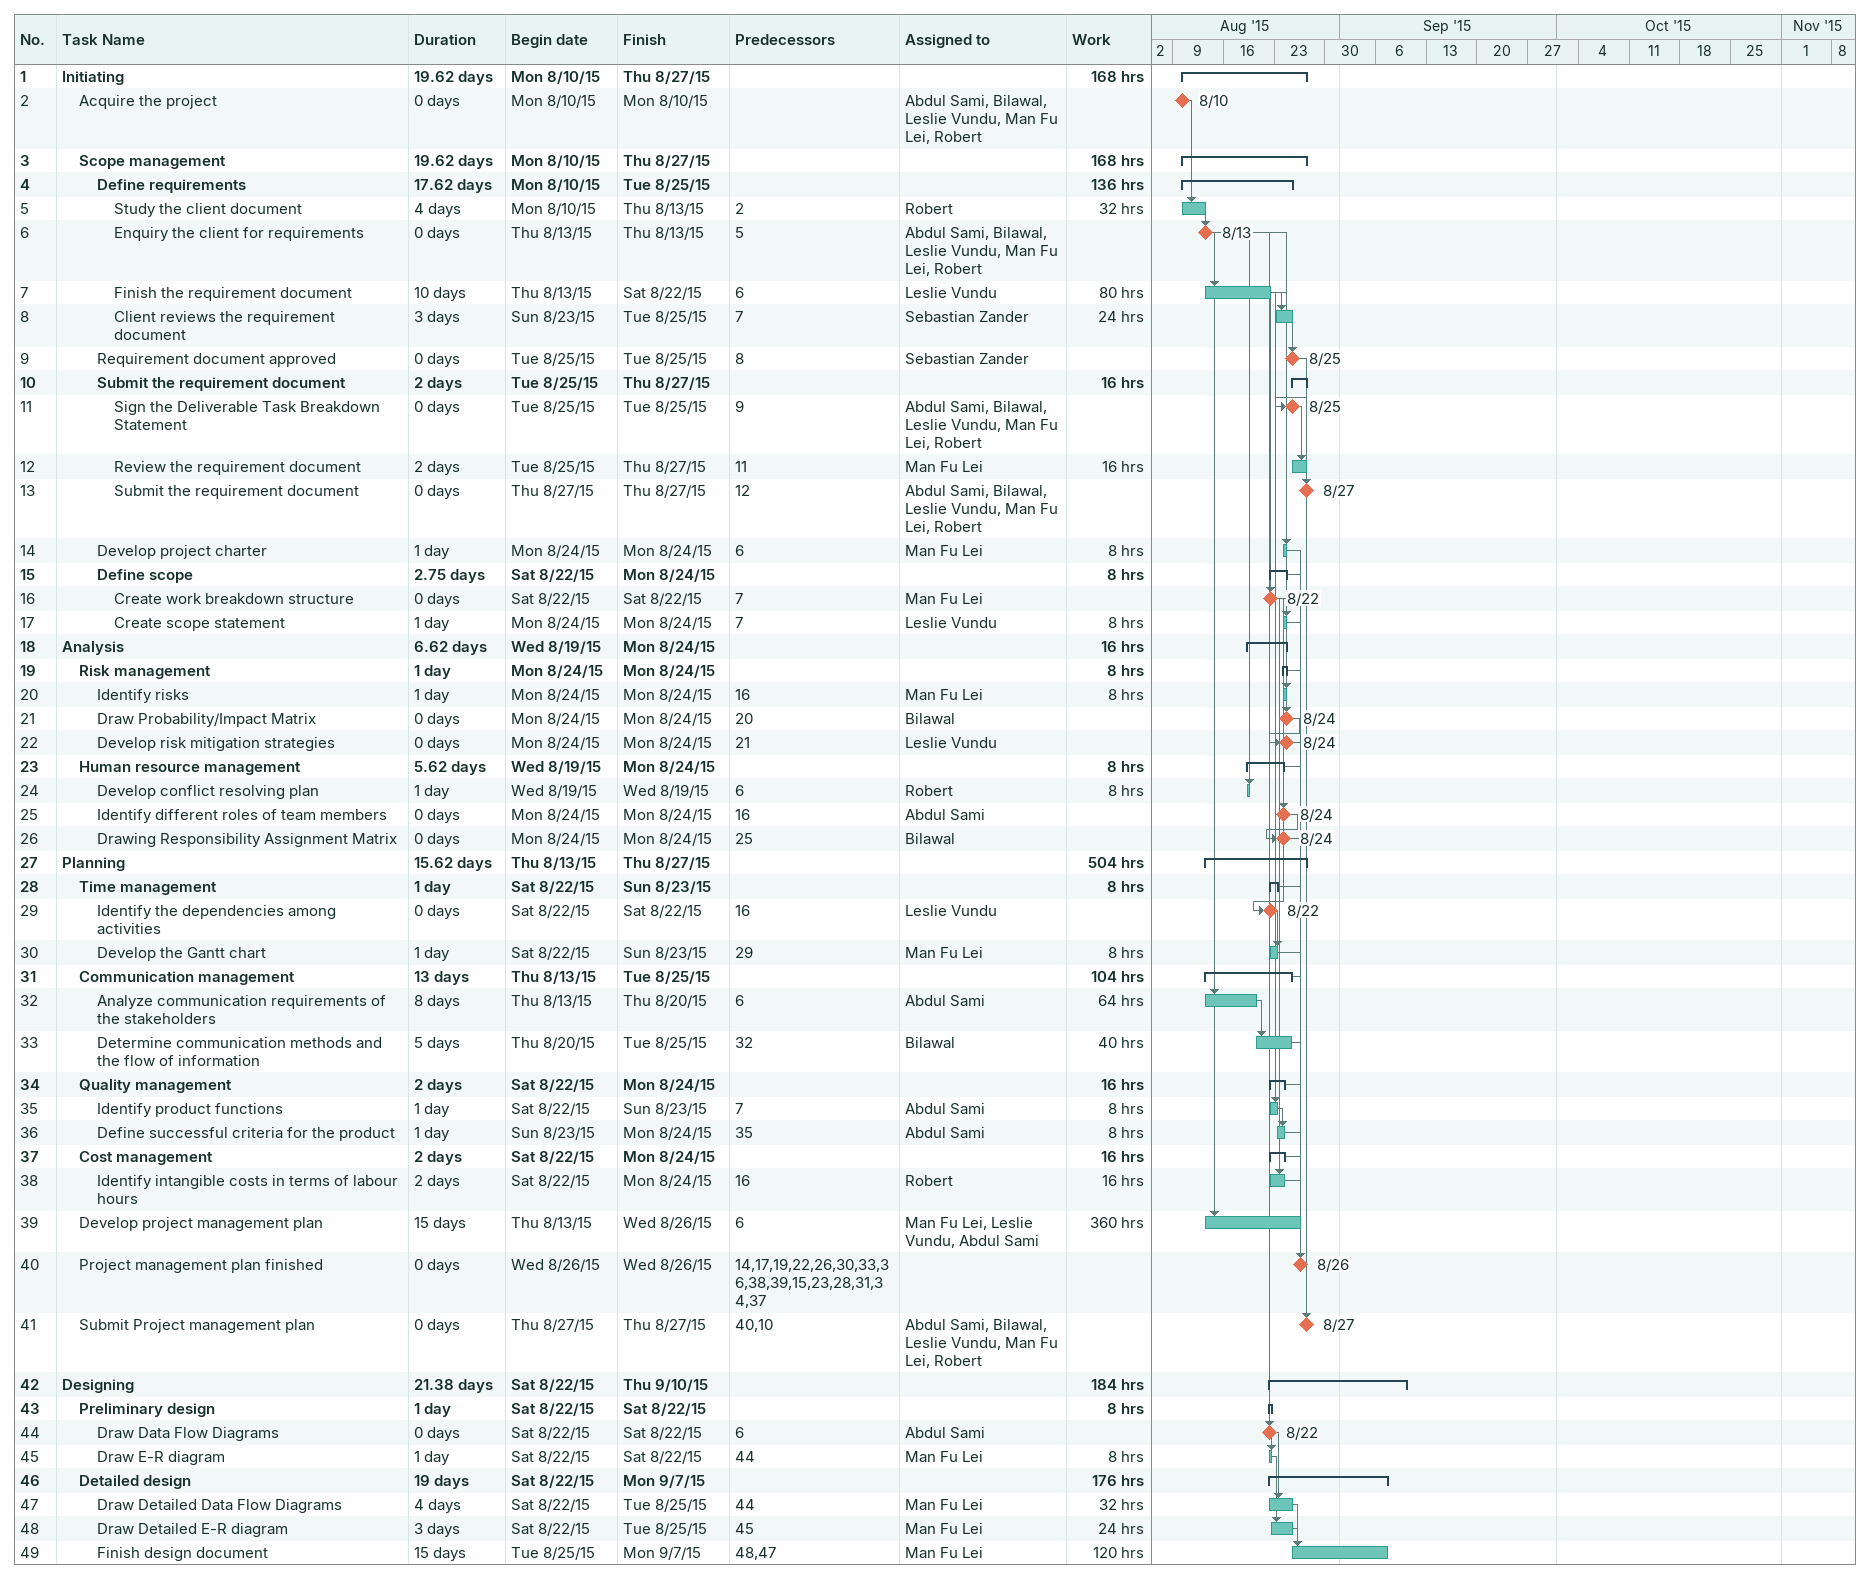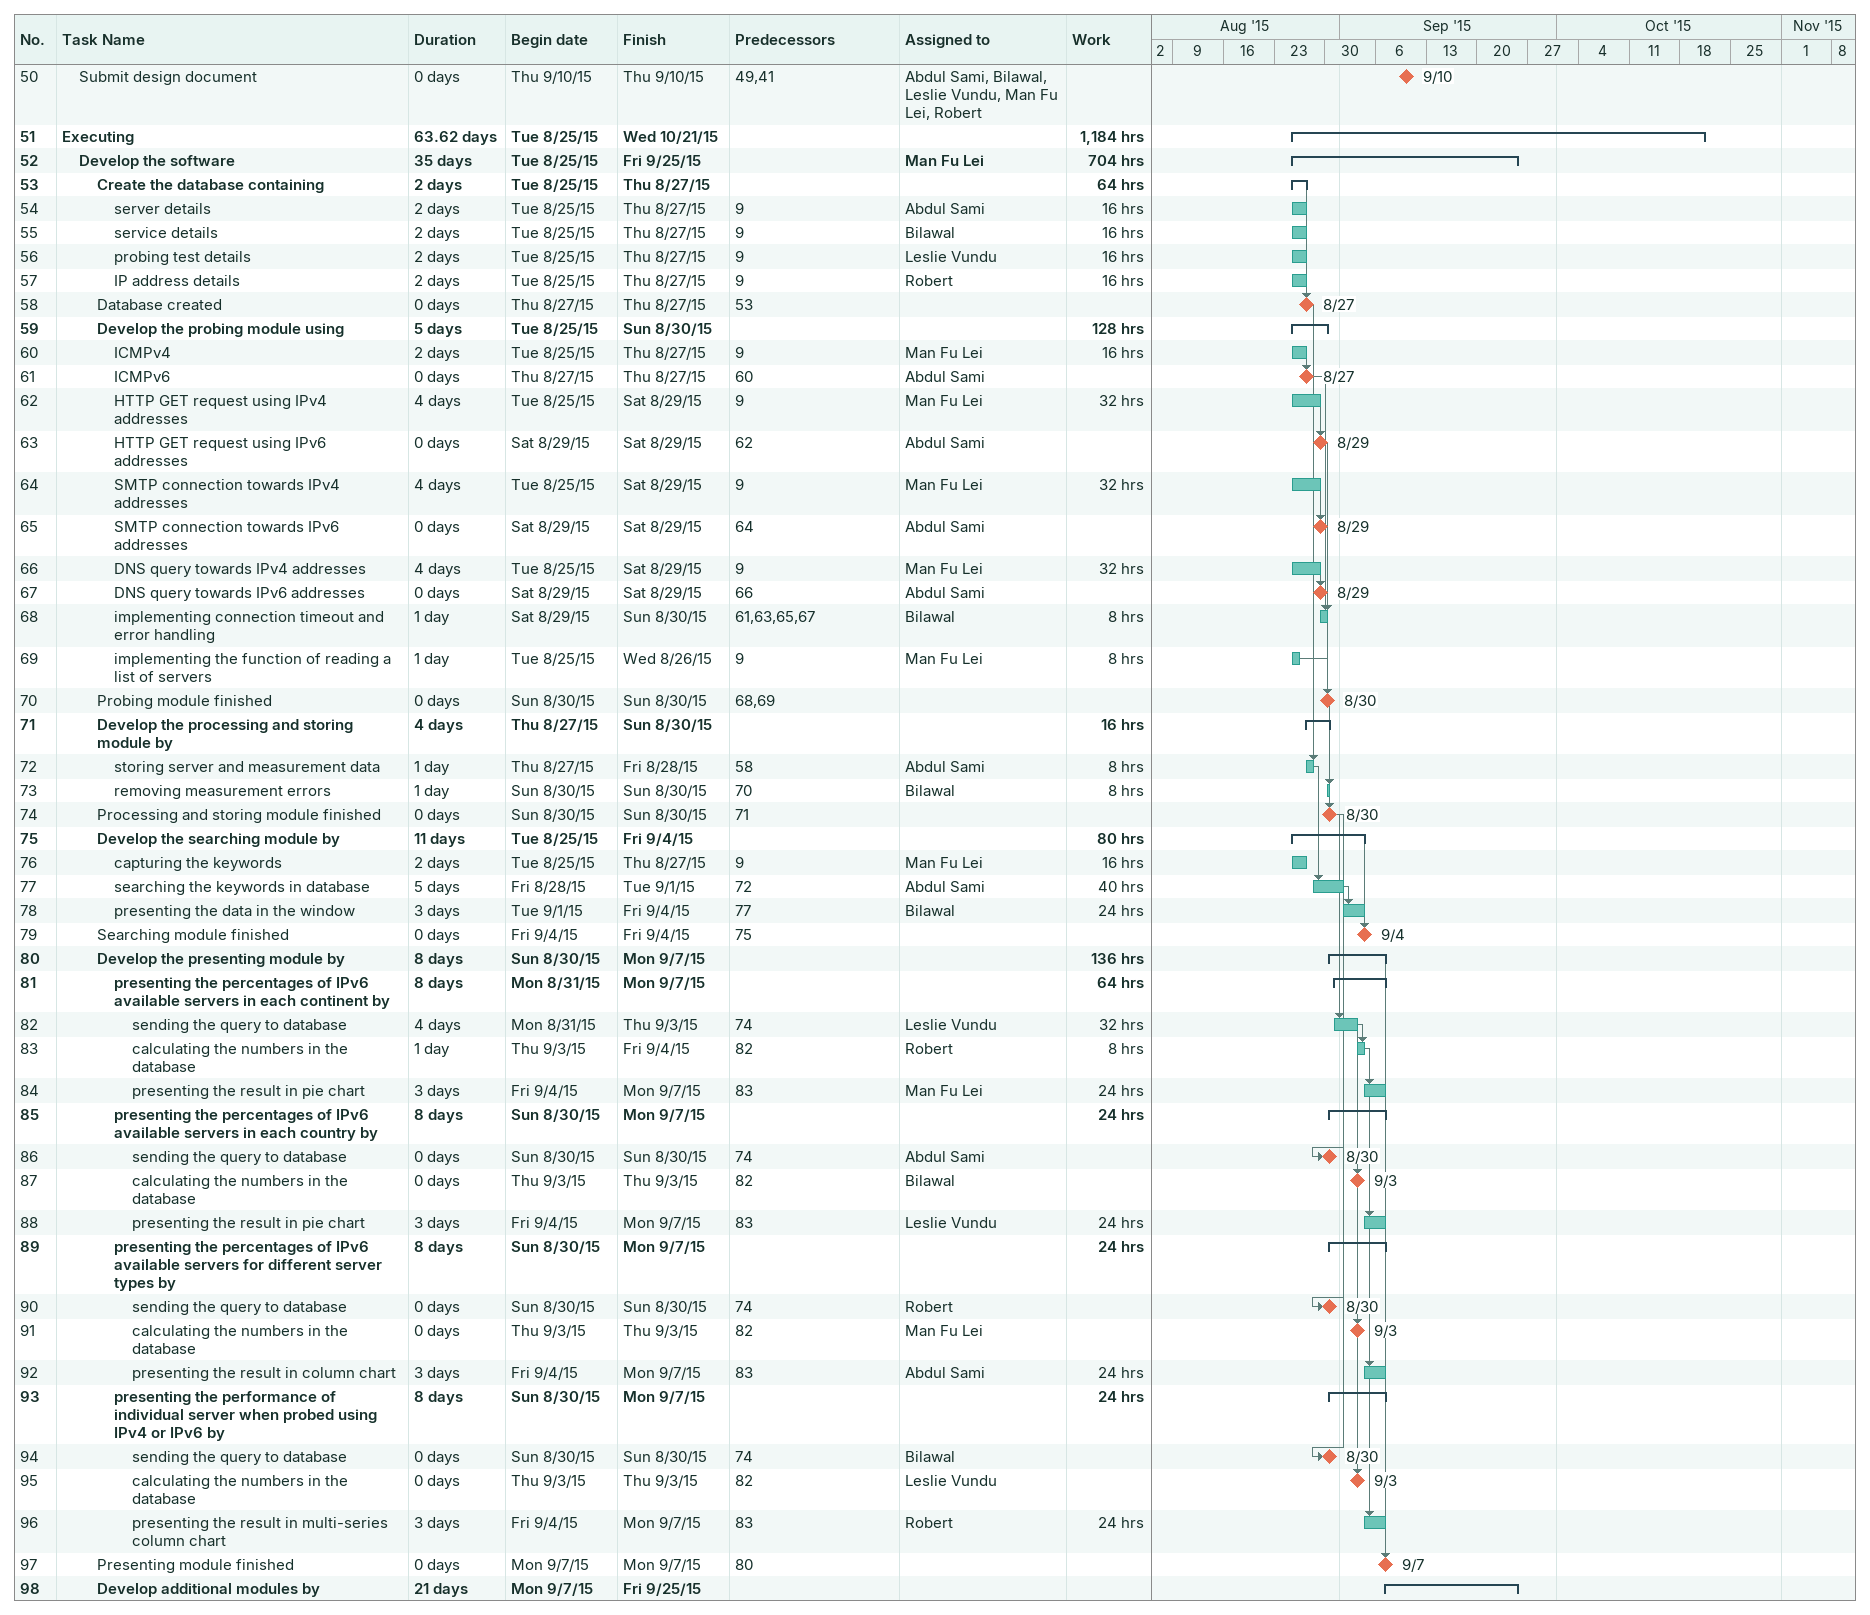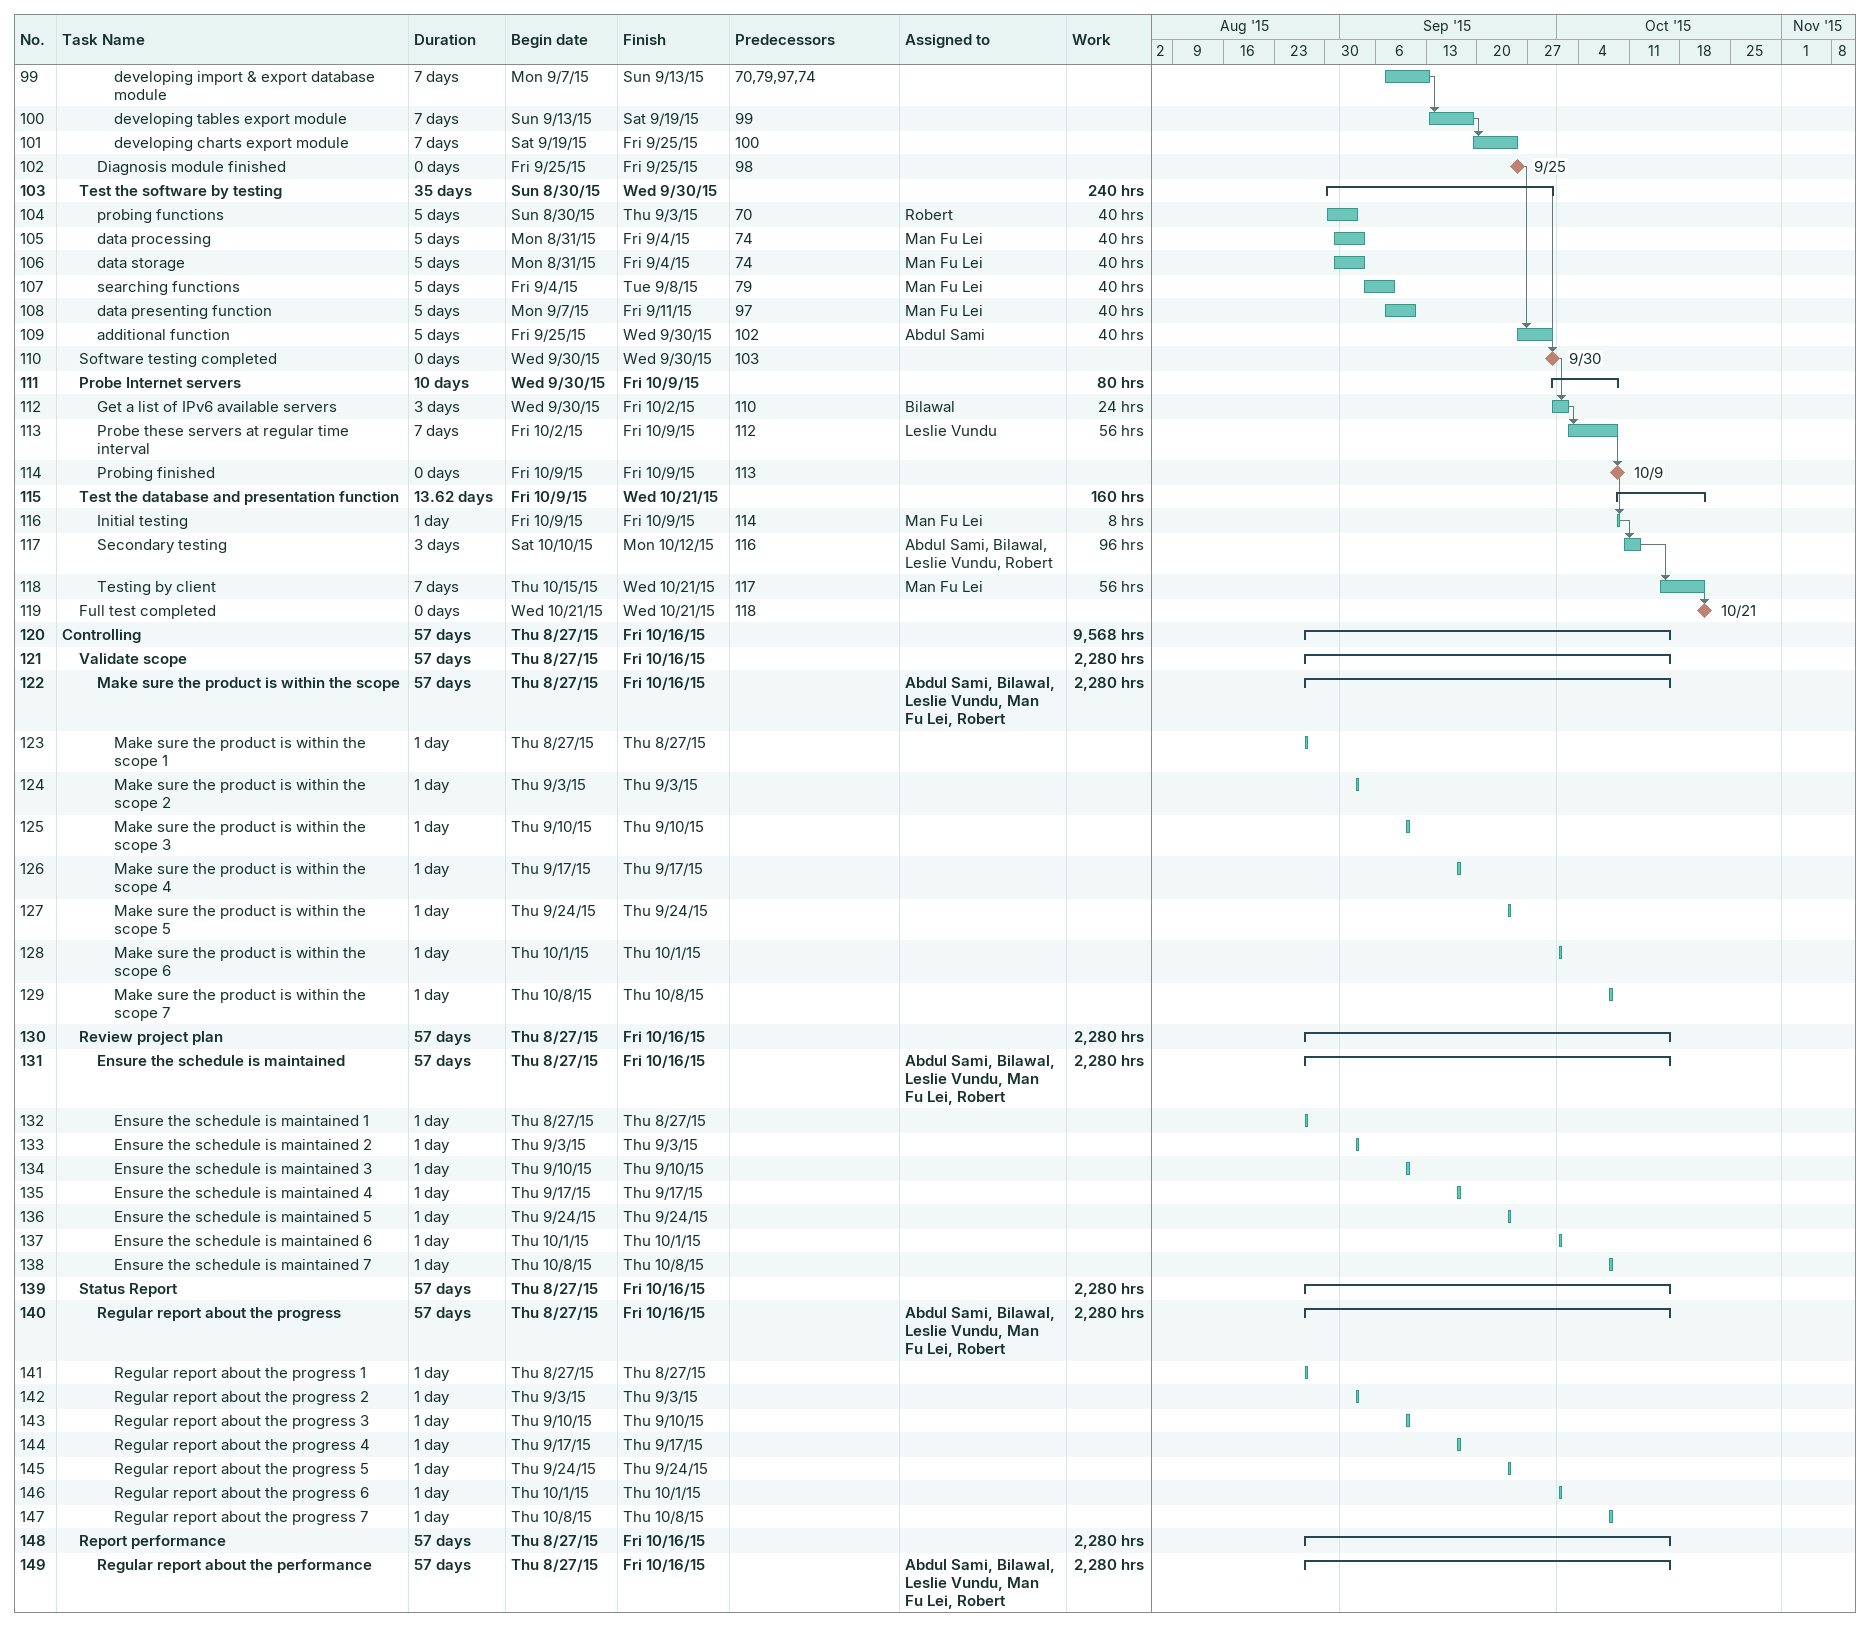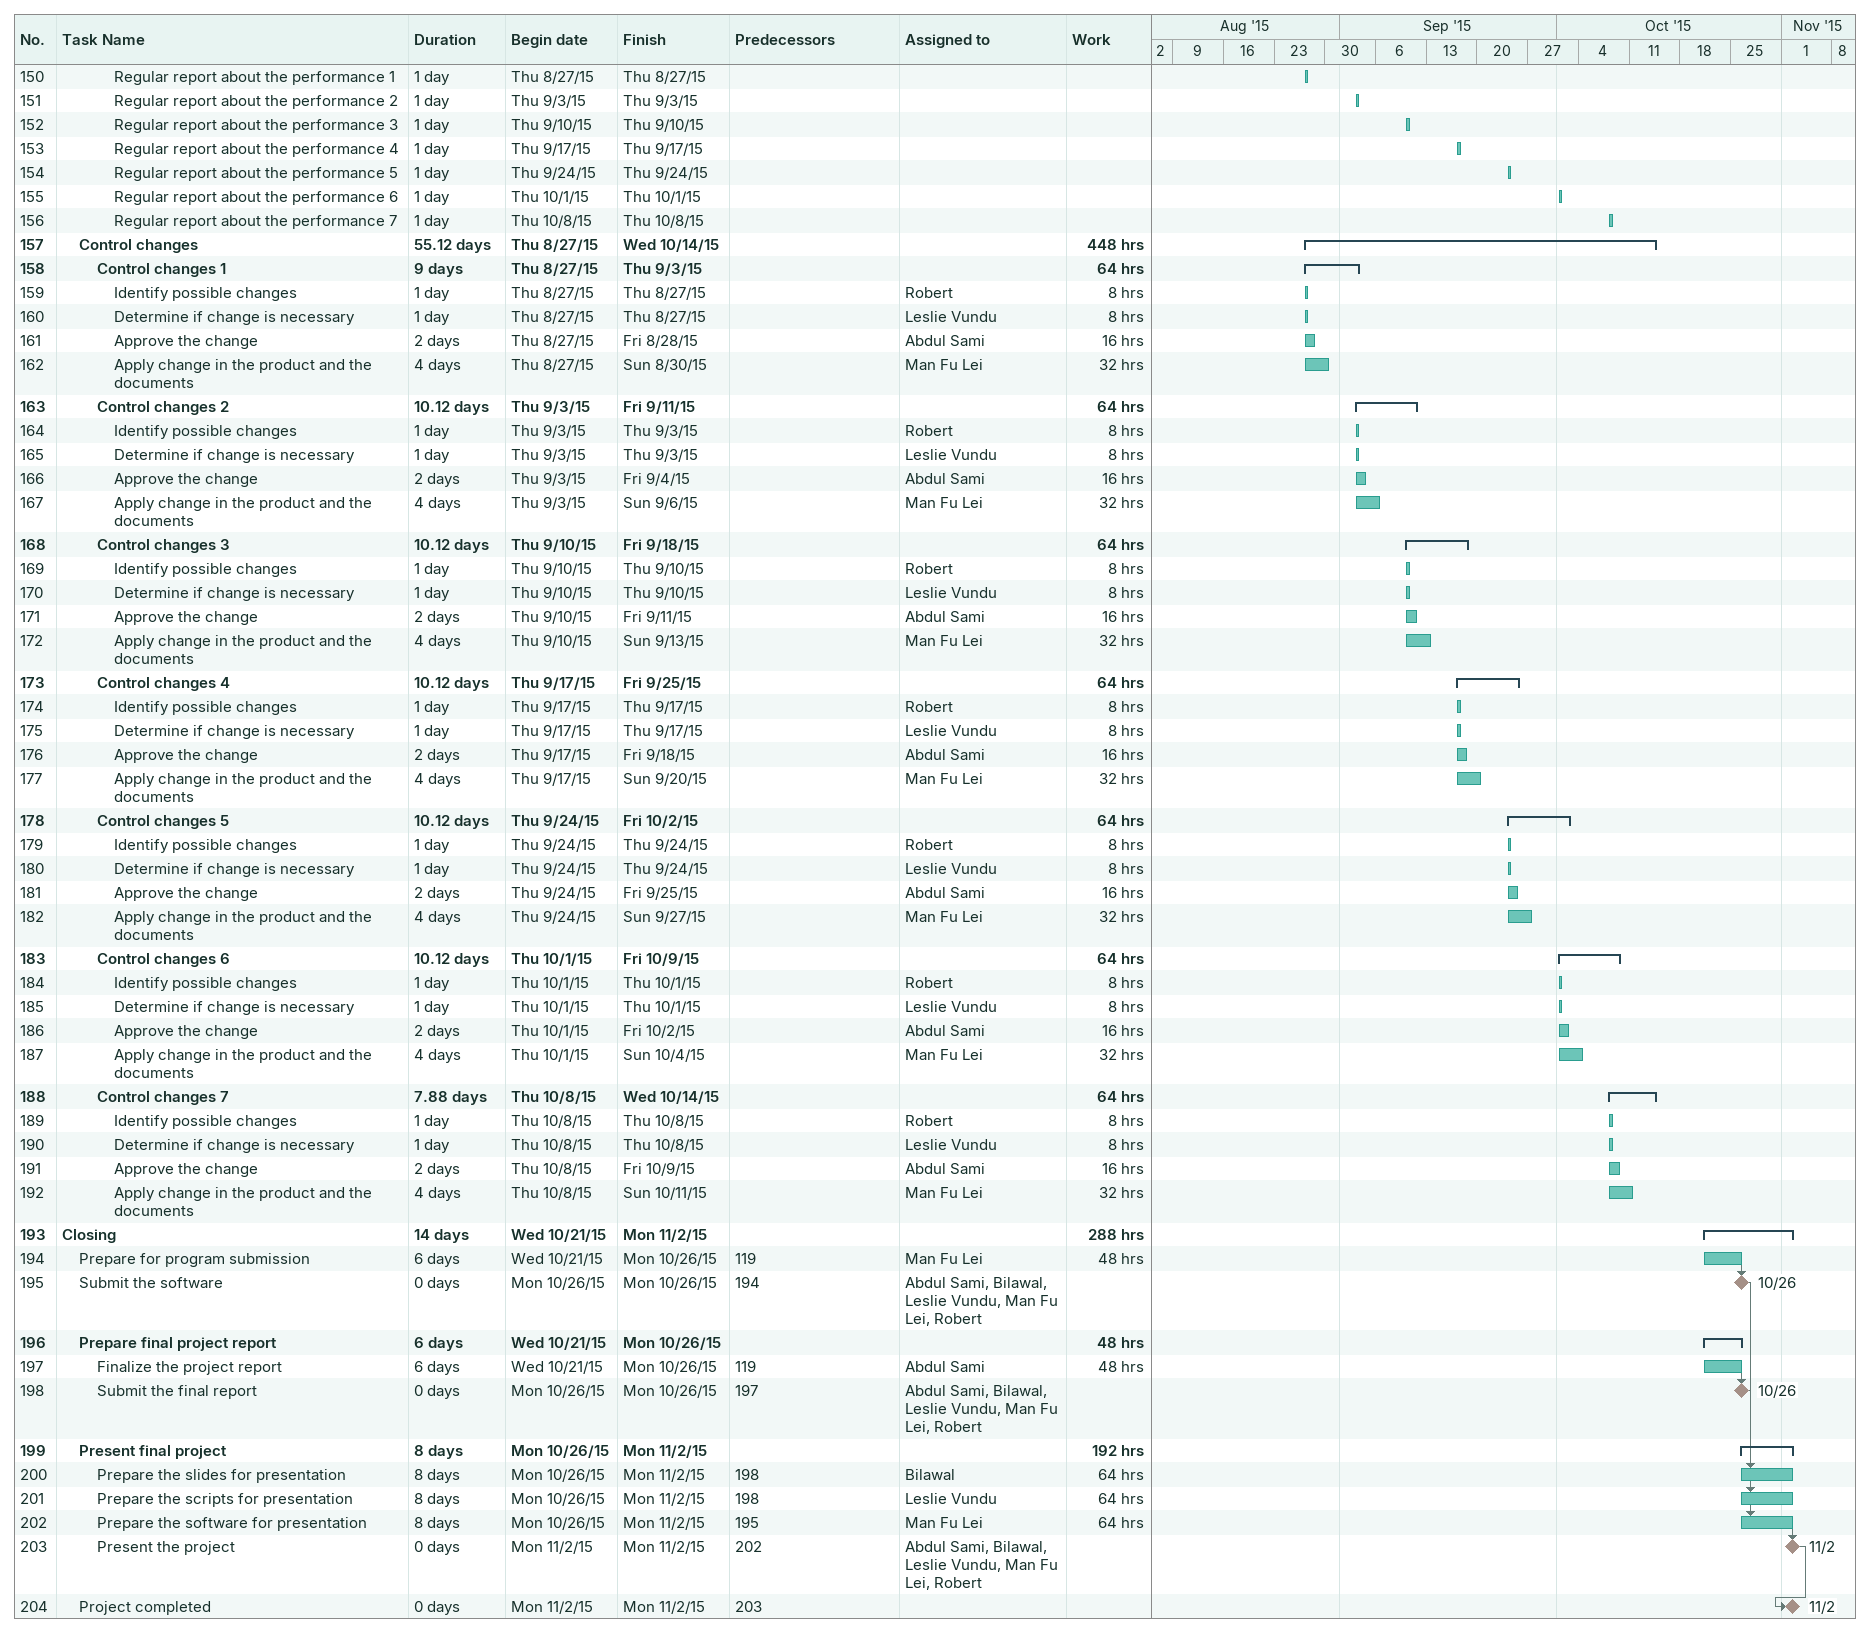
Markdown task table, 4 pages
| ID | Level | Task | Duration | Start | Finish | Predecessors | Resources | Work (h) |
|---|---|---|---|---|---|---|---|---|
| 1 | 1 | **Initiating** | 19.62d | 2015-08-10 | 2015-08-27 |  |  | 168 |
| 2 | 2 | Acquire the project | 0d | 2015-08-10 | 2015-08-10 |  | Abdul Sami, Bilawal, Leslie Vundu, Man Fu Lei, Robert |  |
| 3 | 2 | **Scope management** | 19.62d | 2015-08-10 | 2015-08-27 |  |  | 168 |
| 4 | 3 | **Define requirements** | 17.62d | 2015-08-10 | 2015-08-25 |  |  | 136 |
| 5 | 4 | Study the client document | 4d | 2015-08-10 | 2015-08-13 | 2 | Robert | 32 |
| 6 | 4 | Enquiry the client for requirements | 0d | 2015-08-13 | 2015-08-13 | 5 | Abdul Sami, Bilawal, Leslie Vundu, Man Fu Lei, Robert |  |
| 7 | 4 | Finish the requirement document | 10d | 2015-08-13 | 2015-08-22 | 6 | Leslie Vundu | 80 |
| 8 | 4 | Client reviews the requirement document | 3d | 2015-08-23 | 2015-08-25 | 7 | Sebastian Zander | 24 |
| 9 | 3 | Requirement document approved | 0d | 2015-08-25 | 2015-08-25 | 8 | Sebastian Zander |  |
| 10 | 3 | **Submit the requirement document** | 2d | 2015-08-25 | 2015-08-27 |  |  | 16 |
| 11 | 4 | Sign the Deliverable Task Breakdown Statement | 0d | 2015-08-25 | 2015-08-25 | 9 | Abdul Sami, Bilawal, Leslie Vundu, Man Fu Lei, Robert |  |
| 12 | 4 | Review the requirement document | 2d | 2015-08-25 | 2015-08-27 | 11 | Man Fu Lei | 16 |
| 13 | 4 | Submit the requirement document | 0d | 2015-08-27 | 2015-08-27 | 12 | Abdul Sami, Bilawal, Leslie Vundu, Man Fu Lei, Robert |  |
| 14 | 3 | Develop project charter | 1d | 2015-08-24 | 2015-08-24 | 6 | Man Fu Lei | 8 |
| 15 | 3 | **Define scope** | 2.75d | 2015-08-22 | 2015-08-24 |  |  | 8 |
| 16 | 4 | Create work breakdown structure | 0d | 2015-08-22 | 2015-08-22 | 7 | Man Fu Lei |  |
| 17 | 4 | Create scope statement | 1d | 2015-08-24 | 2015-08-24 | 7 | Leslie Vundu | 8 |
| 18 | 1 | **Analysis** | 6.62d | 2015-08-19 | 2015-08-24 |  |  | 16 |
| 19 | 2 | **Risk management** | 1d | 2015-08-24 | 2015-08-24 |  |  | 8 |
| 20 | 3 | Identify risks | 1d | 2015-08-24 | 2015-08-24 | 16 | Man Fu Lei | 8 |
| 21 | 3 | Draw Probability/Impact Matrix | 0d | 2015-08-24 | 2015-08-24 | 20 | Bilawal |  |
| 22 | 3 | Develop risk mitigation strategies | 0d | 2015-08-24 | 2015-08-24 | 21 | Leslie Vundu |  |
| 23 | 2 | **Human resource management** | 5.62d | 2015-08-19 | 2015-08-24 |  |  | 8 |
| 24 | 3 | Develop conflict resolving plan | 1d | 2015-08-19 | 2015-08-19 | 6 | Robert | 8 |
| 25 | 3 | Identify different roles of team members | 0d | 2015-08-24 | 2015-08-24 | 16 | Abdul Sami |  |
| 26 | 3 | Drawing Responsibility Assignment Matrix | 0d | 2015-08-24 | 2015-08-24 | 25 | Bilawal |  |
| 27 | 1 | **Planning** | 15.62d | 2015-08-13 | 2015-08-27 |  |  | 504 |
| 28 | 2 | **Time management** | 1d | 2015-08-22 | 2015-08-23 |  |  | 8 |
| 29 | 3 | Identify the dependencies among activities | 0d | 2015-08-22 | 2015-08-22 | 16 | Leslie Vundu |  |
| 30 | 3 | Develop the Gantt chart | 1d | 2015-08-22 | 2015-08-23 | 29 | Man Fu Lei | 8 |
| 31 | 2 | **Communication management** | 13d | 2015-08-13 | 2015-08-25 |  |  | 104 |
| 32 | 3 | Analyze communication requirements of the stakeholders | 8d | 2015-08-13 | 2015-08-20 | 6 | Abdul Sami | 64 |
| 33 | 3 | Determine communication methods and the flow of information | 5d | 2015-08-20 | 2015-08-25 | 32 | Bilawal | 40 |
| 34 | 2 | **Quality management** | 2d | 2015-08-22 | 2015-08-24 |  |  | 16 |
| 35 | 3 | Identify product functions | 1d | 2015-08-22 | 2015-08-23 | 7 | Abdul Sami | 8 |
| 36 | 3 | Define successful criteria for the product | 1d | 2015-08-23 | 2015-08-24 | 35 | Abdul Sami | 8 |
| 37 | 2 | **Cost management** | 2d | 2015-08-22 | 2015-08-24 |  |  | 16 |
| 38 | 3 | Identify intangible costs in terms of labour hours | 2d | 2015-08-22 | 2015-08-24 | 16 | Robert | 16 |
| 39 | 2 | Develop project management plan | 15d | 2015-08-13 | 2015-08-26 | 6 | Man Fu Lei, Leslie Vundu, Abdul Sami | 360 |
| 40 | 2 | Project management plan finished | 0d | 2015-08-26 | 2015-08-26 | 14, 17, 19, 22, 26, 30, 33, 36, 38, 39, 15, 23, 28, 31, 34, 37 |  |  |
| 41 | 2 | Submit Project management plan | 0d | 2015-08-27 | 2015-08-27 | 40, 10 | Abdul Sami, Bilawal, Leslie Vundu, Man Fu Lei, Robert |  |
| 42 | 1 | **Designing** | 21.38d | 2015-08-22 | 2015-09-10 |  |  | 184 |
| 43 | 2 | **Preliminary design** | 1d | 2015-08-22 | 2015-08-22 |  |  | 8 |
| 44 | 3 | Draw Data Flow Diagrams | 0d | 2015-08-22 | 2015-08-22 | 6 | Abdul Sami |  |
| 45 | 3 | Draw E-R diagram | 1d | 2015-08-22 | 2015-08-22 | 44 | Man Fu Lei | 8 |
| 46 | 2 | **Detailed design** | 19d | 2015-08-22 | 2015-09-07 |  |  | 176 |
| 47 | 3 | Draw Detailed Data Flow Diagrams | 4d | 2015-08-22 | 2015-08-25 | 44 | Man Fu Lei | 32 |
| 48 | 3 | Draw Detailed E-R diagram | 3d | 2015-08-22 | 2015-08-25 | 45 | Man Fu Lei | 24 |
| 49 | 3 | Finish design document | 15d | 2015-08-25 | 2015-09-07 | 48, 47 | Man Fu Lei | 120 |
| 50 | 2 | Submit design document | 0d | 2015-09-10 | 2015-09-10 | 49, 41 | Abdul Sami, Bilawal, Leslie Vundu, Man Fu Lei, Robert |  |
| 51 | 1 | **Executing** | 63.62d | 2015-08-25 | 2015-10-21 |  |  | 1184 |
| 52 | 2 | **Develop the software** | 35d | 2015-08-25 | 2015-09-25 |  | Man Fu Lei | 704 |
| 53 | 3 | **Create the database containing** | 2d | 2015-08-25 | 2015-08-27 |  |  | 64 |
| 54 | 4 | server details | 2d | 2015-08-25 | 2015-08-27 | 9 | Abdul Sami | 16 |
| 55 | 4 | service details | 2d | 2015-08-25 | 2015-08-27 | 9 | Bilawal | 16 |
| 56 | 4 | probing test details | 2d | 2015-08-25 | 2015-08-27 | 9 | Leslie Vundu | 16 |
| 57 | 4 | IP address details | 2d | 2015-08-25 | 2015-08-27 | 9 | Robert | 16 |
| 58 | 3 | Database created | 0d | 2015-08-27 | 2015-08-27 | 53 |  |  |
| 59 | 3 | **Develop the probing module using** | 5d | 2015-08-25 | 2015-08-30 |  |  | 128 |
| 60 | 4 | ICMPv4 | 2d | 2015-08-25 | 2015-08-27 | 9 | Man Fu Lei | 16 |
| 61 | 4 | ICMPv6 | 0d | 2015-08-27 | 2015-08-27 | 60 | Abdul Sami |  |
| 62 | 4 | HTTP GET request using IPv4 addresses | 4d | 2015-08-25 | 2015-08-29 | 9 | Man Fu Lei | 32 |
| 63 | 4 | HTTP GET request using IPv6 addresses | 0d | 2015-08-29 | 2015-08-29 | 62 | Abdul Sami |  |
| 64 | 4 | SMTP connection towards IPv4 addresses | 4d | 2015-08-25 | 2015-08-29 | 9 | Man Fu Lei | 32 |
| 65 | 4 | SMTP connection towards IPv6 addresses | 0d | 2015-08-29 | 2015-08-29 | 64 | Abdul Sami |  |
| 66 | 4 | DNS query towards IPv4 addresses | 4d | 2015-08-25 | 2015-08-29 | 9 | Man Fu Lei | 32 |
| 67 | 4 | DNS query towards IPv6 addresses | 0d | 2015-08-29 | 2015-08-29 | 66 | Abdul Sami |  |
| 68 | 4 | implementing connection timeout and error handling | 1d | 2015-08-29 | 2015-08-30 | 61, 63, 65, 67 | Bilawal | 8 |
| 69 | 4 | implementing the function of reading a list of servers | 1d | 2015-08-25 | 2015-08-26 | 9 | Man Fu Lei | 8 |
| 70 | 3 | Probing module finished | 0d | 2015-08-30 | 2015-08-30 | 68, 69 |  |  |
| 71 | 3 | **Develop the processing and storing module by** | 4d | 2015-08-27 | 2015-08-30 |  |  | 16 |
| 72 | 4 | storing server and measurement data | 1d | 2015-08-27 | 2015-08-28 | 58 | Abdul Sami | 8 |
| 73 | 4 | removing measurement errors | 1d | 2015-08-30 | 2015-08-30 | 70 | Bilawal | 8 |
| 74 | 3 | Processing and storing module finished | 0d | 2015-08-30 | 2015-08-30 | 71 |  |  |
| 75 | 3 | **Develop the searching module by** | 11d | 2015-08-25 | 2015-09-04 |  |  | 80 |
| 76 | 4 | capturing the keywords | 2d | 2015-08-25 | 2015-08-27 | 9 | Man Fu Lei | 16 |
| 77 | 4 | searching the keywords in database | 5d | 2015-08-28 | 2015-09-01 | 72 | Abdul Sami | 40 |
| 78 | 4 | presenting the data in the window | 3d | 2015-09-01 | 2015-09-04 | 77 | Bilawal | 24 |
| 79 | 3 | Searching module finished | 0d | 2015-09-04 | 2015-09-04 | 75 |  |  |
| 80 | 3 | **Develop the presenting module by** | 8d | 2015-08-30 | 2015-09-07 |  |  | 136 |
| 81 | 4 | **presenting the percentages of IPv6 available servers in each continent by** | 8d | 2015-08-31 | 2015-09-07 |  |  | 64 |
| 82 | 5 | sending the query to database | 4d | 2015-08-31 | 2015-09-03 | 74 | Leslie Vundu | 32 |
| 83 | 5 | calculating the numbers in the database | 1d | 2015-09-03 | 2015-09-04 | 82 | Robert | 8 |
| 84 | 5 | presenting the result in pie chart | 3d | 2015-09-04 | 2015-09-07 | 83 | Man Fu Lei | 24 |
| 85 | 4 | **presenting the percentages of IPv6 available servers in each country by** | 8d | 2015-08-30 | 2015-09-07 |  |  | 24 |
| 86 | 5 | sending the query to database | 0d | 2015-08-30 | 2015-08-30 | 74 | Abdul Sami |  |
| 87 | 5 | calculating the numbers in the database | 0d | 2015-09-03 | 2015-09-03 | 82 | Bilawal |  |
| 88 | 5 | presenting the result in pie chart | 3d | 2015-09-04 | 2015-09-07 | 83 | Leslie Vundu | 24 |
| 89 | 4 | **presenting the percentages of IPv6 available servers for different server types by** | 8d | 2015-08-30 | 2015-09-07 |  |  | 24 |
| 90 | 5 | sending the query to database | 0d | 2015-08-30 | 2015-08-30 | 74 | Robert |  |
| 91 | 5 | calculating the numbers in the database | 0d | 2015-09-03 | 2015-09-03 | 82 | Man Fu Lei |  |
| 92 | 5 | presenting the result in column chart | 3d | 2015-09-04 | 2015-09-07 | 83 | Abdul Sami | 24 |
| 93 | 4 | **presenting the performance of individual server when probed using IPv4 or IPv6 by** | 8d | 2015-08-30 | 2015-09-07 |  |  | 24 |
| 94 | 5 | sending the query to database | 0d | 2015-08-30 | 2015-08-30 | 74 | Bilawal |  |
| 95 | 5 | calculating the numbers in the database | 0d | 2015-09-03 | 2015-09-03 | 82 | Leslie Vundu |  |
| 96 | 5 | presenting the result in multi-series column chart | 3d | 2015-09-04 | 2015-09-07 | 83 | Robert | 24 |
| 97 | 3 | Presenting module finished | 0d | 2015-09-07 | 2015-09-07 | 80 |  |  |
| 98 | 3 | **Develop additional modules by** | 21d | 2015-09-07 | 2015-09-25 |  |  |  |
| 99 | 4 | developing import & export database module | 7d | 2015-09-07 | 2015-09-13 | 70, 79, 97, 74 |  |  |
| 100 | 4 | developing tables export module | 7d | 2015-09-13 | 2015-09-19 | 99 |  |  |
| 101 | 4 | developing charts export module | 7d | 2015-09-19 | 2015-09-25 | 100 |  |  |
| 102 | 3 | Diagnosis module finished | 0d | 2015-09-25 | 2015-09-25 | 98 |  |  |
| 103 | 2 | **Test the software by testing** | 35d | 2015-08-30 | 2015-09-30 |  |  | 240 |
| 104 | 3 | probing functions | 5d | 2015-08-30 | 2015-09-03 | 70 | Robert | 40 |
| 105 | 3 | data processing | 5d | 2015-08-31 | 2015-09-04 | 74 | Man Fu Lei | 40 |
| 106 | 3 | data storage | 5d | 2015-08-31 | 2015-09-04 | 74 | Man Fu Lei | 40 |
| 107 | 3 | searching functions | 5d | 2015-09-04 | 2015-09-08 | 79 | Man Fu Lei | 40 |
| 108 | 3 | data presenting function | 5d | 2015-09-07 | 2015-09-11 | 97 | Man Fu Lei | 40 |
| 109 | 3 | additional function | 5d | 2015-09-25 | 2015-09-30 | 102 | Abdul Sami | 40 |
| 110 | 2 | Software testing completed | 0d | 2015-09-30 | 2015-09-30 | 103 |  |  |
| 111 | 2 | **Probe Internet servers** | 10d | 2015-09-30 | 2015-10-09 |  |  | 80 |
| 112 | 3 | Get a list of IPv6 available servers | 3d | 2015-09-30 | 2015-10-02 | 110 | Bilawal | 24 |
| 113 | 3 | Probe these servers at regular time interval | 7d | 2015-10-02 | 2015-10-09 | 112 | Leslie Vundu | 56 |
| 114 | 3 | Probing finished | 0d | 2015-10-09 | 2015-10-09 | 113 |  |  |
| 115 | 2 | **Test the database and presentation function** | 13.62d | 2015-10-09 | 2015-10-21 |  |  | 160 |
| 116 | 3 | Initial testing | 1d | 2015-10-09 | 2015-10-09 | 114 | Man Fu Lei | 8 |
| 117 | 3 | Secondary testing | 3d | 2015-10-10 | 2015-10-12 | 116 | Abdul Sami, Bilawal, Leslie Vundu, Robert | 96 |
| 118 | 3 | Testing by client | 7d | 2015-10-15 | 2015-10-21 | 117 | Man Fu Lei | 56 |
| 119 | 2 | Full test completed | 0d | 2015-10-21 | 2015-10-21 | 118 |  |  |
| 120 | 1 | **Controlling** | 57d | 2015-08-27 | 2015-10-16 |  |  | 9568 |
| 121 | 2 | **Validate scope** | 57d | 2015-08-27 | 2015-10-16 |  |  | 2280 |
| 122 | 3 | **Make sure the product is within the scope** | 57d | 2015-08-27 | 2015-10-16 |  | Abdul Sami, Bilawal, Leslie Vundu, Man Fu Lei, Robert | 2280 |
| 123 | 4 | Make sure the product is within the scope 1 | 1d | 2015-08-27 | 2015-08-27 |  |  |  |
| 124 | 4 | Make sure the product is within the scope 2 | 1d | 2015-09-03 | 2015-09-03 |  |  |  |
| 125 | 4 | Make sure the product is within the scope 3 | 1d | 2015-09-10 | 2015-09-10 |  |  |  |
| 126 | 4 | Make sure the product is within the scope 4 | 1d | 2015-09-17 | 2015-09-17 |  |  |  |
| 127 | 4 | Make sure the product is within the scope 5 | 1d | 2015-09-24 | 2015-09-24 |  |  |  |
| 128 | 4 | Make sure the product is within the scope 6 | 1d | 2015-10-01 | 2015-10-01 |  |  |  |
| 129 | 4 | Make sure the product is within the scope 7 | 1d | 2015-10-08 | 2015-10-08 |  |  |  |
| 130 | 2 | **Review project plan** | 57d | 2015-08-27 | 2015-10-16 |  |  | 2280 |
| 131 | 3 | **Ensure the schedule is maintained** | 57d | 2015-08-27 | 2015-10-16 |  | Abdul Sami, Bilawal, Leslie Vundu, Man Fu Lei, Robert | 2280 |
| 132 | 4 | Ensure the schedule is maintained 1 | 1d | 2015-08-27 | 2015-08-27 |  |  |  |
| 133 | 4 | Ensure the schedule is maintained 2 | 1d | 2015-09-03 | 2015-09-03 |  |  |  |
| 134 | 4 | Ensure the schedule is maintained 3 | 1d | 2015-09-10 | 2015-09-10 |  |  |  |
| 135 | 4 | Ensure the schedule is maintained 4 | 1d | 2015-09-17 | 2015-09-17 |  |  |  |
| 136 | 4 | Ensure the schedule is maintained 5 | 1d | 2015-09-24 | 2015-09-24 |  |  |  |
| 137 | 4 | Ensure the schedule is maintained 6 | 1d | 2015-10-01 | 2015-10-01 |  |  |  |
| 138 | 4 | Ensure the schedule is maintained 7 | 1d | 2015-10-08 | 2015-10-08 |  |  |  |
| 139 | 2 | **Status Report** | 57d | 2015-08-27 | 2015-10-16 |  |  | 2280 |
| 140 | 3 | **Regular report about the progress** | 57d | 2015-08-27 | 2015-10-16 |  | Abdul Sami, Bilawal, Leslie Vundu, Man Fu Lei, Robert | 2280 |
| 141 | 4 | Regular report about the progress 1 | 1d | 2015-08-27 | 2015-08-27 |  |  |  |
| 142 | 4 | Regular report about the progress 2 | 1d | 2015-09-03 | 2015-09-03 |  |  |  |
| 143 | 4 | Regular report about the progress 3 | 1d | 2015-09-10 | 2015-09-10 |  |  |  |
| 144 | 4 | Regular report about the progress 4 | 1d | 2015-09-17 | 2015-09-17 |  |  |  |
| 145 | 4 | Regular report about the progress 5 | 1d | 2015-09-24 | 2015-09-24 |  |  |  |
| 146 | 4 | Regular report about the progress 6 | 1d | 2015-10-01 | 2015-10-01 |  |  |  |
| 147 | 4 | Regular report about the progress 7 | 1d | 2015-10-08 | 2015-10-08 |  |  |  |
| 148 | 2 | **Report performance** | 57d | 2015-08-27 | 2015-10-16 |  |  | 2280 |
| 149 | 3 | **Regular report about the performance** | 57d | 2015-08-27 | 2015-10-16 |  | Abdul Sami, Bilawal, Leslie Vundu, Man Fu Lei, Robert | 2280 |
| 150 | 4 | Regular report about the performance 1 | 1d | 2015-08-27 | 2015-08-27 |  |  |  |
| 151 | 4 | Regular report about the performance 2 | 1d | 2015-09-03 | 2015-09-03 |  |  |  |
| 152 | 4 | Regular report about the performance 3 | 1d | 2015-09-10 | 2015-09-10 |  |  |  |
| 153 | 4 | Regular report about the performance 4 | 1d | 2015-09-17 | 2015-09-17 |  |  |  |
| 154 | 4 | Regular report about the performance 5 | 1d | 2015-09-24 | 2015-09-24 |  |  |  |
| 155 | 4 | Regular report about the performance 6 | 1d | 2015-10-01 | 2015-10-01 |  |  |  |
| 156 | 4 | Regular report about the performance 7 | 1d | 2015-10-08 | 2015-10-08 |  |  |  |
| 157 | 2 | **Control changes** | 55.12d | 2015-08-27 | 2015-10-14 |  |  | 448 |
| 158 | 3 | **Control changes 1** | 9d | 2015-08-27 | 2015-09-03 |  |  | 64 |
| 159 | 4 | Identify possible changes | 1d | 2015-08-27 | 2015-08-27 |  | Robert | 8 |
| 160 | 4 | Determine if change is necessary | 1d | 2015-08-27 | 2015-08-27 |  | Leslie Vundu | 8 |
| 161 | 4 | Approve the change | 2d | 2015-08-27 | 2015-08-28 |  | Abdul Sami | 16 |
| 162 | 4 | Apply change in the product and the documents | 4d | 2015-08-27 | 2015-08-30 |  | Man Fu Lei | 32 |
| 163 | 3 | **Control changes 2** | 10.12d | 2015-09-03 | 2015-09-11 |  |  | 64 |
| 164 | 4 | Identify possible changes | 1d | 2015-09-03 | 2015-09-03 |  | Robert | 8 |
| 165 | 4 | Determine if change is necessary | 1d | 2015-09-03 | 2015-09-03 |  | Leslie Vundu | 8 |
| 166 | 4 | Approve the change | 2d | 2015-09-03 | 2015-09-04 |  | Abdul Sami | 16 |
| 167 | 4 | Apply change in the product and the documents | 4d | 2015-09-03 | 2015-09-06 |  | Man Fu Lei | 32 |
| 168 | 3 | **Control changes 3** | 10.12d | 2015-09-10 | 2015-09-18 |  |  | 64 |
| 169 | 4 | Identify possible changes | 1d | 2015-09-10 | 2015-09-10 |  | Robert | 8 |
| 170 | 4 | Determine if change is necessary | 1d | 2015-09-10 | 2015-09-10 |  | Leslie Vundu | 8 |
| 171 | 4 | Approve the change | 2d | 2015-09-10 | 2015-09-11 |  | Abdul Sami | 16 |
| 172 | 4 | Apply change in the product and the documents | 4d | 2015-09-10 | 2015-09-13 |  | Man Fu Lei | 32 |
| 173 | 3 | **Control changes 4** | 10.12d | 2015-09-17 | 2015-09-25 |  |  | 64 |
| 174 | 4 | Identify possible changes | 1d | 2015-09-17 | 2015-09-17 |  | Robert | 8 |
| 175 | 4 | Determine if change is necessary | 1d | 2015-09-17 | 2015-09-17 |  | Leslie Vundu | 8 |
| 176 | 4 | Approve the change | 2d | 2015-09-17 | 2015-09-18 |  | Abdul Sami | 16 |
| 177 | 4 | Apply change in the product and the documents | 4d | 2015-09-17 | 2015-09-20 |  | Man Fu Lei | 32 |
| 178 | 3 | **Control changes 5** | 10.12d | 2015-09-24 | 2015-10-02 |  |  | 64 |
| 179 | 4 | Identify possible changes | 1d | 2015-09-24 | 2015-09-24 |  | Robert | 8 |
| 180 | 4 | Determine if change is necessary | 1d | 2015-09-24 | 2015-09-24 |  | Leslie Vundu | 8 |
| 181 | 4 | Approve the change | 2d | 2015-09-24 | 2015-09-25 |  | Abdul Sami | 16 |
| 182 | 4 | Apply change in the product and the documents | 4d | 2015-09-24 | 2015-09-27 |  | Man Fu Lei | 32 |
| 183 | 3 | **Control changes 6** | 10.12d | 2015-10-01 | 2015-10-09 |  |  | 64 |
| 184 | 4 | Identify possible changes | 1d | 2015-10-01 | 2015-10-01 |  | Robert | 8 |
| 185 | 4 | Determine if change is necessary | 1d | 2015-10-01 | 2015-10-01 |  | Leslie Vundu | 8 |
| 186 | 4 | Approve the change | 2d | 2015-10-01 | 2015-10-02 |  | Abdul Sami | 16 |
| 187 | 4 | Apply change in the product and the documents | 4d | 2015-10-01 | 2015-10-04 |  | Man Fu Lei | 32 |
| 188 | 3 | **Control changes 7** | 7.88d | 2015-10-08 | 2015-10-14 |  |  | 64 |
| 189 | 4 | Identify possible changes | 1d | 2015-10-08 | 2015-10-08 |  | Robert | 8 |
| 190 | 4 | Determine if change is necessary | 1d | 2015-10-08 | 2015-10-08 |  | Leslie Vundu | 8 |
| 191 | 4 | Approve the change | 2d | 2015-10-08 | 2015-10-09 |  | Abdul Sami | 16 |
| 192 | 4 | Apply change in the product and the documents | 4d | 2015-10-08 | 2015-10-11 |  | Man Fu Lei | 32 |
| 193 | 1 | **Closing** | 14d | 2015-10-21 | 2015-11-02 |  |  | 288 |
| 194 | 2 | Prepare for program submission | 6d | 2015-10-21 | 2015-10-26 | 119 | Man Fu Lei | 48 |
| 195 | 2 | Submit the software | 0d | 2015-10-26 | 2015-10-26 | 194 | Abdul Sami, Bilawal, Leslie Vundu, Man Fu Lei, Robert |  |
| 196 | 2 | **Prepare final project report** | 6d | 2015-10-21 | 2015-10-26 |  |  | 48 |
| 197 | 3 | Finalize the project report | 6d | 2015-10-21 | 2015-10-26 | 119 | Abdul Sami | 48 |
| 198 | 3 | Submit the final report | 0d | 2015-10-26 | 2015-10-26 | 197 | Abdul Sami, Bilawal, Leslie Vundu, Man Fu Lei, Robert |  |
| 199 | 2 | **Present final project** | 8d | 2015-10-26 | 2015-11-02 |  |  | 192 |
| 200 | 3 | Prepare the slides for presentation | 8d | 2015-10-26 | 2015-11-02 | 198 | Bilawal | 64 |
| 201 | 3 | Prepare the scripts for presentation | 8d | 2015-10-26 | 2015-11-02 | 198 | Leslie Vundu | 64 |
| 202 | 3 | Prepare the software for presentation | 8d | 2015-10-26 | 2015-11-02 | 195 | Man Fu Lei | 64 |
| 203 | 3 | Present the project | 0d | 2015-11-02 | 2015-11-02 | 202 | Abdul Sami, Bilawal, Leslie Vundu, Man Fu Lei, Robert |  |
| 204 | 2 | Project completed | 0d | 2015-11-02 | 2015-11-02 | 203 |  |  |
